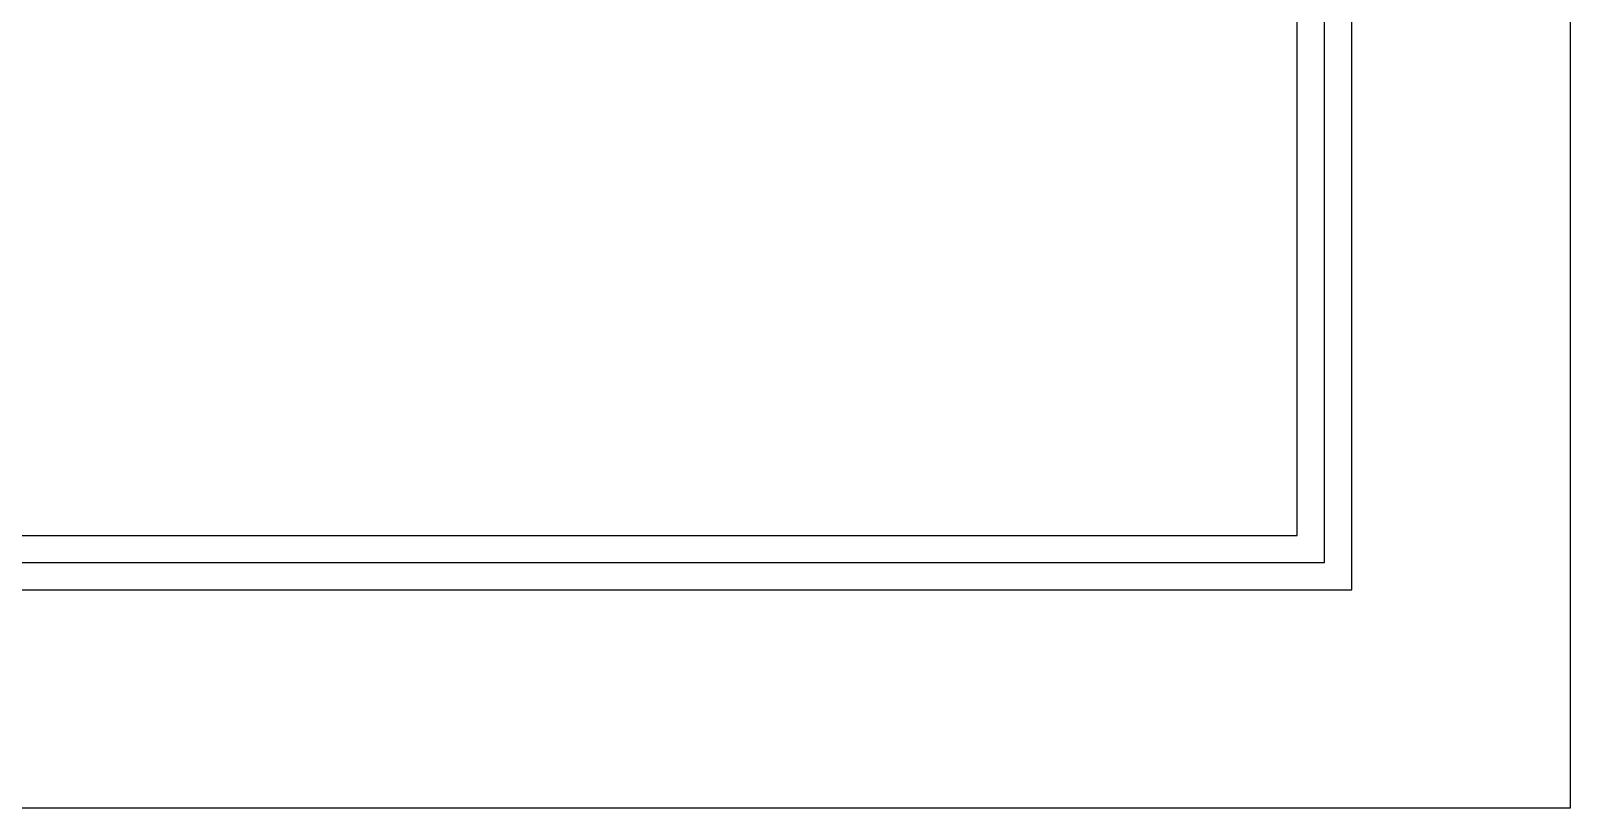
# Model space of a CAD drawing. Extents: x -87611 to 96139, y 77822 to 138139.
# Drawn here: x -19503.7 to -19221.7, y 109858.9 to 110001.4 of the extents above; entities that cross this region are included whole.
import ezdxf

# ---------------------------------------------------------------- set-up
doc = ezdxf.new("R2010")
doc.units = 0
doc.header["$MEASUREMENT"] = 0
doc.layers.get('0').update_dxf_attribs({"color": 6})
for name, color, linetype in [('L12D0 Etch', 190, 'Continuous'), ('L3D0 Base', 3, 'Continuous'), ('L4D0 Cntr', 1, 'Continuous'), ('L7D0 DE', 42, 'Continuous')]:
    doc.layers.add(name, color=color, linetype=linetype)

# ---------------------------------------------------------------- blocks, each defined once
blk = doc.blocks.new('$32_70_A')
at = {"layer": 'L12D0 Etch'}
blk.add_lwpolyline([(0, 0), (0, 2950), (50, 2950), (50, 50), (2950, 50), (2950, 2950), (0, 2950), (0, 3000), (3000, 3000), (3000, 0)], close=True, dxfattribs=at)
at = {"layer": 'L3D0 Base'}
blk.add_lwpolyline([(0, 0), (0, 2960), (40, 2960), (40, 40), (2960, 40), (2960, 2960), (0, 2960), (0, 3000), (3000, 3000), (3000, 0)], close=True, dxfattribs=at)
at = {"layer": 'L4D0 Cntr'}
blk.add_lwpolyline([(0, 0), (0, 2955), (45, 2955), (45, 45), (2955, 45), (2955, 2955), (0, 2955), (0, 3000), (3000, 3000), (3000, 0)], close=True, dxfattribs=at)
at = {"layer": 'L7D0 DE'}
blk.add_lwpolyline([(0, 0), (0, 2960), (40, 2960), (40, 40), (2960, 40), (2960, 2960), (0, 2960), (0, 3000), (3000, 3000), (3000, 0)], close=True, dxfattribs=at)

msp = doc.modelspace()

# ---------------------------------------------------------------- block references
at = {"linetype": 'Continuous'}
msp.add_blockref('$32_70_A', (-22221.72, 109858.93), dxfattribs=at)

doc.saveas('drawing.dxf')
